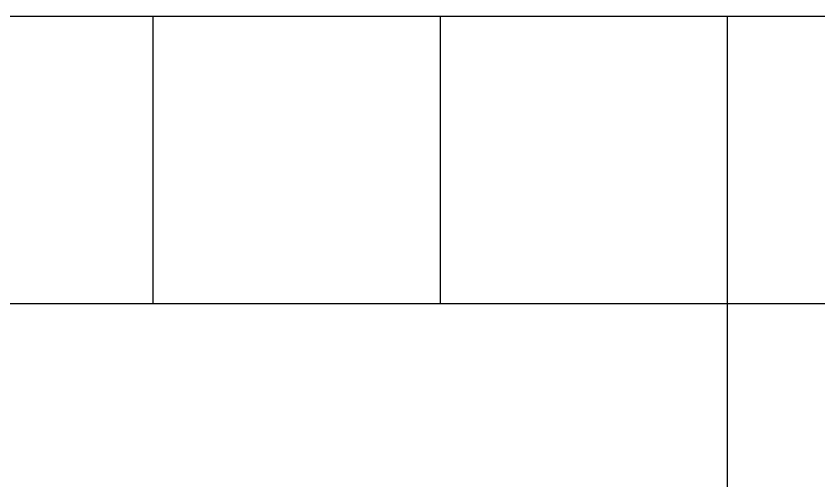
# Model space of a CAD drawing. Extents: x -24232 to 27340, y -23039 to 23489.
# Drawn here: x -8851 to -7453, y -9905 to -9096 of the extents above; entities that cross this region are included whole.
import ezdxf

# ---------------------------------------------------------------- set-up
doc = ezdxf.new("R2010")
doc.units = 0
doc.header["$LTSCALE"] = 10
doc.layers.add('1', color=1, linetype='CONTINUOUS')
doc.layers.add('2', color=2, linetype='CONTINUOUS')

msp = doc.modelspace()

# ---------------------------------------------------------------- linework, layer by layer
at = {"layer": '1'}
for p, q in [((-8612.2, -9596.2), (-8612.2, -9096.2)), ((-8112.2, -9596.2), (-8112.2, -9096.2)), ((-7612.2, -12096.2), (-7612.2, -9096.2)), ((-10612.2, -9596.2), (-7112.2, -9596.2))]:
    msp.add_line(p, q, dxfattribs=at)
at = {"layer": '2'}
msp.add_line((-10362.2, -9096.2), (-7362.2, -9096.2), dxfattribs=at)

doc.saveas('drawing.dxf')
